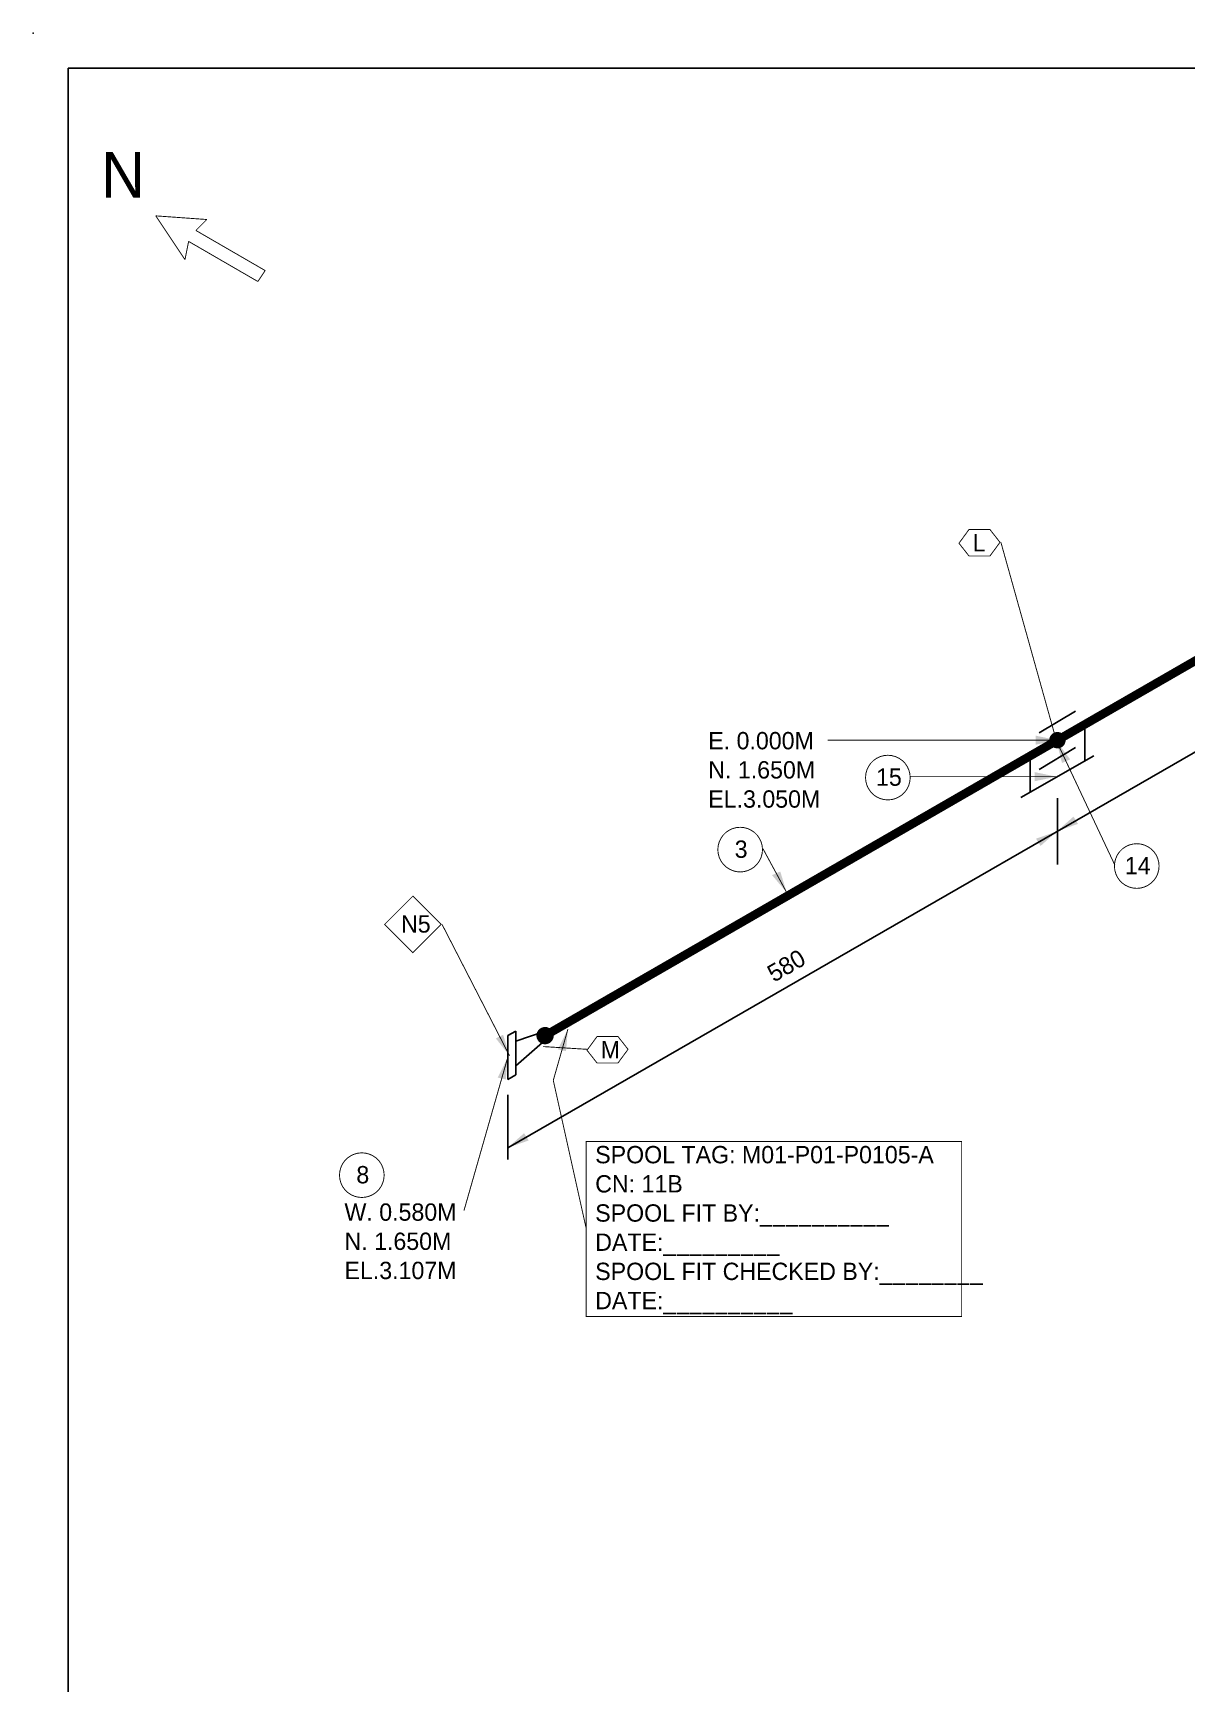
# Model space of a CAD drawing. Extents: x -4 to 431, y -3 to 272.
# Drawn here: x -3.9 to 122.7, y 91 to 272.1 of the extents above; entities that cross this region are included whole.
import ezdxf
from ezdxf.enums import TextEntityAlignment as Align

# ---------------------------------------------------------------- set-up
doc = ezdxf.new("R2010")
doc.units = 0
doc.header["$LTSCALE"] = 10
doc.layers.get('0').update_dxf_attribs({"lineweight": 0})
for name, color, linetype in [('DIMENSION', 2, 'Continuous'), ('PIPE', 7, 'Continuous'), ('TEXT2', 40, 'Continuous'), ('Title Block', 255, 'Continuous'), ('TITLE BLOCK-TEXT', 12, 'Continuous'), ('WELDS', 7, 'Continuous')]:
    doc.layers.add(name, color=color, linetype=linetype)
doc.styles.add('framdcn', font='', dxfattribs={"height": 2.5})
doc.styles.add('Scovan Standard', font='', dxfattribs={"height": 2.5})
doc.styles.get("Standard").update_dxf_attribs({"font": ''})
doc.styles.get('framdcn').set_extended_font_data('Franklin Gothic Medium Cond')
doc.styles.get('Scovan Standard').set_extended_font_data('Franklin Gothic Medium Cond')
doc.styles.get('Standard').set_extended_font_data('Franklin Gothic Medium Cond')

# ---------------------------------------------------------------- blocks, each defined once
blk = doc.blocks.new('block23')
at = {"layer": 'TEXT2'}
blk.add_hatch(color=256, dxfattribs=at).paths.add_polyline_path([(0, 0), (-2.4, -0.5), (-2.4, 0.5)])
at = {"layer": 'TEXT2', "linetype": 'ByBlock', "const_width": 0.1, "flags": 128}
blk.add_lwpolyline([(-25.2, 0), (0, 0)], dxfattribs=at)
blk = doc.blocks.new('block24')
at = {"layer": 'TEXT2', "style": 'framdcn'}
for s, p in [('E. 0.000M', (0, 0)), ('N. 1.650M', (0, -3.2)), ('EL.3.050M', (0, -6.4))]:
    blk.add_text(s, height=1.9, dxfattribs=at).set_placement(p)
blk = doc.blocks.new('block25')
at = {"layer": 'TEXT2'}
blk.add_hatch(color=256, dxfattribs=at).paths.add_polyline_path([(0, 0), (1.5, -2), (0.6, -2.4)])
at = {"layer": 'TEXT2', "linetype": 'ByBlock', "const_width": 0.1, "flags": 128}
blk.add_lwpolyline([(6.4, -13.6), (0, 0)], dxfattribs=at)
blk = doc.blocks.new('block26')
at = {"layer": 'TEXT2'}
blk.add_hatch(color=256, dxfattribs=at).paths.add_polyline_path([(0, 0), (-2.4, -0.5), (-2.4, 0.5)])
at = {"layer": 'TEXT2', "linetype": 'ByBlock', "const_width": 0.1, "flags": 128}
blk.add_lwpolyline([(-16, 0), (0, 0)], dxfattribs=at)
blk = doc.blocks.new('block27')
at = {"layer": 'TEXT2'}
blk.add_hatch(color=256, dxfattribs=at).paths.add_polyline_path([(0, 0), (-1.6, 1.9), (-0.7, 2.3)])
at = {"layer": 'TEXT2', "linetype": 'ByBlock', "const_width": 0.1, "flags": 128}
blk.add_lwpolyline([(-2.6, 4.8), (0, 0)], dxfattribs=at)
blk = doc.blocks.new('block28')
at = {"layer": 'TEXT2'}
blk.add_hatch(color=256, dxfattribs=at).paths.add_polyline_path([(0, 0), (-0.2, -2.4), (-1.1, -2.2)])
at = {"layer": 'TEXT2', "linetype": 'ByBlock', "const_width": 0.1, "flags": 128}
blk.add_lwpolyline([(-4.8, -16.8), (0, 0)], dxfattribs=at)
blk = doc.blocks.new('block29')
at = {"layer": 'TEXT2', "style": 'framdcn'}
for s, p in [('W. 0.580M', (0, 0)), ('N. 1.650M', (0, -3.2)), ('EL.3.107M', (0, -6.4))]:
    blk.add_text(s, height=1.9, dxfattribs=at).set_placement(p)
blk = doc.blocks.new('block48')
at = {"layer": 'PIPE', "linetype": 'ByBlock', "const_width": 0.95, "flags": 128}
for points in [[(-47.9, -27.6), (0, 0)], [(-104.1, -60), (-47.9, -27.6)]]:
    blk.add_lwpolyline(points, dxfattribs=at)
at = {"flags": 1}
for tag in ['Tag', 'UCI', 'Pipe Ref', 'Description', 'Key']:
    blk.add_attdef(tag, (0, 0), '', height=1, dxfattribs=at)
blk = doc.blocks.new('block49')
at = {"layer": 'PIPE', "linetype": 'ByBlock', "flags": 128}
for points in [[(4, 2.4), (0, 0)], [(4, -1.6), (0, -4)]]:
    blk.add_lwpolyline(points, dxfattribs=at)
at = {"flags": 1}
for tag in ['Tag', 'UCI', 'Pipe Ref', 'Description', 'Key']:
    blk.add_attdef(tag, (0, 0), '', height=1, dxfattribs=at)
blk = doc.blocks.new('block50')
at = {"layer": 'PIPE', "linetype": 'ByBlock', "flags": 128}
for points in [[(-1, 3.5), (-1, -0.5)], [(-8, -4.6), (0, 0)], [(-7, 0), (-7, -4)]]:
    blk.add_lwpolyline(points, dxfattribs=at)
at = {"flags": 1}
for tag in ['Tag', 'UCI', 'Pipe Ref', 'Description', 'Key']:
    blk.add_attdef(tag, (0, 0), '', height=1, dxfattribs=at)
blk = doc.blocks.new('block51')
at = {"layer": 'PIPE', "linetype": 'ByBlock', "flags": 128}
for points in [[(-0.9, 1.9), (0, 2.4)], [(-0.9, -2.9), (-0.9, 1.9)], [(0, 2.4), (0, 0)], [(3.2, 2.4), (0, 1.3)], [(3.2, 1.4), (3.2, 2.4)], [(0, -1.4), (3.2, 1.4)], [(0, 0), (0, -2.4)], [(0, -2.4), (-0.9, -2.9)]]:
    blk.add_lwpolyline(points, dxfattribs=at)
at = {"flags": 1}
for tag in ['Tag', 'UCI', 'Pipe Ref', 'Description', 'Key']:
    blk.add_attdef(tag, (0, 0), '', height=1, dxfattribs=at)
blk = doc.blocks.new('block63')
at = {"layer": 'WELDS'}
h = blk.add_hatch(color=256, dxfattribs=at)
edge = h.paths.add_edge_path(flags=0)
edge.add_arc((0, 0), 0.9, 0, 360)
at = {"flags": 1}
for tag in ['Tag', 'UCI', 'Pipe Ref', 'Description', 'Key']:
    blk.add_attdef(tag, (0, 0), '', height=1, dxfattribs=at)
blk = doc.blocks.new('block64')
at = {"layer": 'WELDS'}
h = blk.add_hatch(color=256, dxfattribs=at)
edge = h.paths.add_edge_path(flags=0)
edge.add_arc((0, 0), 0.95, 0, 360)
at = {"flags": 1}
for tag in ['Tag', 'UCI', 'Pipe Ref', 'Description', 'Key']:
    blk.add_attdef(tag, (0, 0), '', height=1, dxfattribs=at)
blk = doc.blocks.new('block71')
at = {"layer": 'TEXT2'}
blk.add_hatch(color=256, dxfattribs=at).paths.add_polyline_path([(0, 0), (-1.5, 1.9), (-0.7, 2.3)])
at = {"layer": 'TEXT2', "linetype": 'ByBlock', "const_width": 0.1, "flags": 128}
blk.add_lwpolyline([(-10.6, 17.5), (-7.5, 14.4), (-10.6, 11.3), (-13.7, 14.4), (-10.6, 17.5)], close=True, dxfattribs=at)
blk.add_lwpolyline([(-7.4, 14.4), (0, 0)], dxfattribs=at)
at = {"flags": 1}
for tag in ['Pipe Ref', 'Description']:
    blk.add_attdef(tag, (0, 0), '', height=1, dxfattribs=at)
at = {"layer": 'TEXT2', "style": 'framdcn'}
blk.add_text('N5', height=1.9, dxfattribs=at).set_placement((-11.9, 13.5))
blk = doc.blocks.new('PADX-TBD')
blk.add_point((-7.73, 544.1))
at = {"layer": 'Title Block', "color": 255}
for p, q in [((0, 536.37), (843.77, 536.37)), ((0, 0), (0, 536.37))]:
    blk.add_line(p, q, dxfattribs=at)
at = {"layer": 'TITLE BLOCK-TEXT', "color": 12, "style": 'Scovan Standard', "flags": 8}
for tag, p in [('REF_5', (25, 38.42)), ('REV_5', (352.84, 38.42)), ('PROJECT5', (504.32, 38.42)), ('DATE5', (525.83, 38.42)), ('BY5', (542.96, 38.42)), ('CHK5', (555.71, 38.42)), ('PE5', (568.45, 38.42)), ('REF_4', (25, 31.19)), ('REV_4', (352.84, 31.19)), ('PROJECT4', (504.32, 31.19)), ('DATE4', (525.83, 31.19)), ('BY4', (542.96, 31.19)), ('CHK4', (555.71, 31.19)), ('PE4', (568.45, 31.19)), ('REF_3', (25, 23.97)), ('REV_3', (352.84, 23.97)), ('PROJECT3', (504.32, 23.97)), ('DATE3', (525.83, 23.97)), ('BY3', (542.96, 23.97)), ('CHK3', (555.71, 23.97)), ('PE3', (568.45, 23.97)), ('REF_2', (25, 16.74)), ('REV_2', (352.84, 16.74)), ('PROJECT2', (504.32, 16.74)), ('DATE2', (525.83, 16.74)), ('BY2', (542.96, 16.74)), ('CHK2', (555.71, 16.74)), ('PE2', (568.45, 16.74)), ('REF_1', (25, 9.51)), ('REV_1', (352.84, 9.51)), ('PROJECT1', (504.32, 9.51)), ('DATE1', (525.83, 9.51)), ('BY1', (542.96, 9.51)), ('CHK1', (555.71, 9.51)), ('PE1', (568.45, 9.51))]:
    blk.add_attdef(tag, text='', height=2.5, dxfattribs=at).set_placement(p, align=Align.MIDDLE_CENTER)
for tag, height, p in [('REF_5_DESC', 2.5, (52.27, 38.42)), ('REV_5_DESC', 2.5, (363.04, 38.42)), ('REF_4_DESC', 2.5, (52.27, 31.19)), ('REV_4_DESC', 2.5, (363.04, 31.19)), ('REF_3_DESC', 2.5, (52.27, 23.97)), ('REV_3_DESC', 2.5, (363.04, 23.97)), ('REF_2_DESC', 2.5, (52.27, 16.74)), ('REV_2_DESC', 2.5, (363.04, 16.74)), ('REF_1_DESC', 2.5, (52.27, 9.51)), ('REV_1_DESC', 2.5, (363.04, 9.51)), ('PATH', 2, (13, -2.9)), ('USER_PLOTTED', 2, (309, -2.9)), ('PLOT_DATE', 2, (348, -2.9))]:
    blk.add_attdef(tag, text='', height=height, dxfattribs=at).set_placement(p, align=Align.MIDDLE_LEFT)
at = {"layer": 'TITLE BLOCK-TEXT', "color": 12, "style": 'Scovan Standard'}
for tag, p in [('TITLE1', (747.45, 37.28)), ('LSD', (747.45, 31.28)), ('TITLE2', (747.45, 25.28)), ('TITLE3', (747.45, 19.28)), ('CLIENTDRAWINGNO', (686.57, 5.99)), ('RN', (838.5, 5.99))]:
    blk.add_attdef(tag, text='', height=4, dxfattribs=at).set_placement(p, align=Align.MIDDLE_CENTER)
at = {"layer": 'TITLE BLOCK-TEXT', "color": 210, "style": 'Scovan Standard', "flags": 8}
blk.add_attdef('DWGNO', text='', height=4, dxfattribs=at).set_placement((777.51, 5.99), align=Align.MIDDLE_CENTER)

msp = doc.modelspace()

# ---------------------------------------------------------------- hatches: boundary and pattern name
at = {"layer": 'DIMENSION'}
for points in [[(108.46, 184.52), (110.26, 186.12), (110.76, 185.32)], [(108.45, 184.5), (106.65, 182.9), (106.15, 183.7)], [(48.2, 149.8), (50, 151.4), (50.5, 150.6)]]:
    msp.add_hatch(color=256, dxfattribs=at).paths.add_polyline_path(points)
at = {"layer": 'TEXT2'}
msp.add_hatch(color=256, dxfattribs=at).paths.add_polyline_path([(54.8, 162.8), (54.6, 160.4), (53.7, 160.6)])

# ---------------------------------------------------------------- linework, layer by layer
at = {"layer": 'DIMENSION', "linetype": 'ByBlock', "flags": 128}
for points in [[(156.4, 212.1), (48.2, 149.8)], [(108.5, 180.86), (108.5, 188.15)], [(48.2, 155.6), (48.2, 148.5)]]:
    msp.add_lwpolyline(points, dxfattribs=at)
at = {"layer": 'TEXT2', "linetype": 'ByBlock', "const_width": 0.1, "flags": 128}
for points in [[(12.8, 247.2), (9.6, 252)], [(9.6, 252), (15.2, 251.6)], [(15.2, 251.6), (14, 250.4)], [(14, 250.4), (21.6, 246)], [(13.2, 249.2), (12.8, 247.2)], [(20.8, 244.8), (13.2, 249.2)], [(21.6, 246), (20.8, 244.8)], [(102.3, 216.2), (108.4, 194.4)], [(54.8, 162.8), (53.2, 157.2)], [(56.9, 160.6), (52.1, 160.9)], [(53.2, 157.2), (56.8, 141)]]:
    msp.add_lwpolyline(points, dxfattribs=at)
at = {"layer": 'TEXT2', "color": 20, "linetype": 'ByBlock', "const_width": 0.1, "flags": 128}
for points in [[(98.8, 214.7), (97.7, 216.1), (98.8, 217.6), (101.1, 217.6), (102.2, 216.2), (101.1, 214.7)], [(58, 159.1), (56.9, 160.5), (58, 162), (60.3, 162), (61.4, 160.6), (60.3, 159.1)]]:
    msp.add_lwpolyline(points, close=True, dxfattribs=at)
at = {"layer": 'TEXT2', "linetype": 'ByBlock', "const_width": 0.1, "flags": 128}
for points in [[(92.31, 189.97), (92.2, 189.56), (92.02, 189.18), (91.78, 188.83), (91.47, 188.52), (91.12, 188.28), (90.74, 188.1), (90.33, 187.99), (89.9, 187.95), (89.47, 187.99), (89.06, 188.1), (88.67, 188.28), (88.33, 188.52), (88.02, 188.83), (87.78, 189.18), (87.6, 189.56), (87.49, 189.97), (87.45, 190.4), (87.49, 190.83), (87.6, 191.24), (87.78, 191.62), (88.02, 191.97), (88.33, 192.28), (88.67, 192.52), (89.06, 192.7), (89.47, 192.81), (89.9, 192.85), (90.33, 192.81), (90.74, 192.7), (91.12, 192.52), (91.47, 192.28), (91.78, 191.97), (92.02, 191.62), (92.2, 191.24), (92.31, 190.83), (92.35, 190.4)], [(76.11, 182.07), (76, 181.66), (75.82, 181.28), (75.58, 180.93), (75.27, 180.62), (74.92, 180.38), (74.54, 180.2), (74.13, 180.09), (73.7, 180.05), (73.27, 180.09), (72.86, 180.2), (72.48, 180.38), (72.13, 180.62), (71.82, 180.93), (71.58, 181.28), (71.4, 181.66), (71.29, 182.07), (71.25, 182.5), (71.29, 182.93), (71.4, 183.34), (71.58, 183.72), (71.82, 184.07), (72.13, 184.38), (72.48, 184.62), (72.86, 184.8), (73.27, 184.91), (73.7, 184.95), (74.13, 184.91), (74.54, 184.8), (74.92, 184.62), (75.27, 184.38), (75.58, 184.07), (75.82, 183.72), (76, 183.34), (76.11, 182.93), (76.15, 182.5)], [(119.61, 180.27), (119.5, 179.86), (119.32, 179.47), (119.08, 179.13), (118.77, 178.82), (118.42, 178.58), (118.04, 178.4), (117.63, 178.29), (117.2, 178.25), (116.77, 178.29), (116.36, 178.4), (115.97, 178.58), (115.63, 178.82), (115.32, 179.13), (115.08, 179.47), (114.9, 179.86), (114.79, 180.27), (114.75, 180.7), (114.79, 181.13), (114.9, 181.54), (115.08, 181.93), (115.32, 182.27), (115.63, 182.58), (115.97, 182.82), (116.36, 183), (116.77, 183.11), (117.2, 183.15), (117.63, 183.11), (118.04, 183), (118.42, 182.82), (118.77, 182.58), (119.08, 182.27), (119.32, 181.93), (119.5, 181.54), (119.61, 181.13), (119.65, 180.7)], [(56.8, 131.3), (56.8, 150.5), (98, 150.5), (98, 131.3)], [(34.61, 146.37), (34.5, 145.96), (34.32, 145.57), (34.08, 145.23), (33.77, 144.92), (33.42, 144.68), (33.04, 144.5), (32.63, 144.39), (32.2, 144.35), (31.77, 144.39), (31.36, 144.5), (30.98, 144.68), (30.63, 144.92), (30.32, 145.23), (30.08, 145.57), (29.9, 145.96), (29.79, 146.37), (29.75, 146.8), (29.79, 147.23), (29.9, 147.64), (30.08, 148.03), (30.32, 148.37), (30.63, 148.68), (30.98, 148.92), (31.36, 149.1), (31.77, 149.21), (32.2, 149.25), (32.63, 149.21), (33.04, 149.1), (33.42, 148.92), (33.77, 148.68), (34.08, 148.37), (34.32, 148.03), (34.5, 147.64), (34.61, 147.23), (34.65, 146.8)]]:
    msp.add_lwpolyline(points, close=True, dxfattribs=at)

# ---------------------------------------------------------------- block references
at = {"xscale": 0.5, "yscale": 0.5, "zscale": 0.5}
msp.add_blockref('PADX-TBD', (0, 0), dxfattribs=at)
at = {"layer": 'PIPE'}
for name, p in [('block48', (156.4, 222.1)), ('block49', (106.5, 195.3)), ('block50', (112.5, 192.8)), ('block51', (49.1, 160.2))]:
    msp.add_blockref(name, p, dxfattribs=at)
at = {"layer": 'TEXT2'}
for name, p in [('block24', (70.2, 193.5)), ('block23', (108.5, 194.5)), ('block25', (108.4, 194.4)), ('block26', (108.4, 190.5)), ('block27', (78.8, 177.8)), ('block71', (48.4, 159.9)), ('block28', (48.2, 159.7)), ('block29', (30.3, 141.8))]:
    msp.add_blockref(name, p, dxfattribs=at)
at = {"layer": 'WELDS'}
for name, p in [('block63', (108.5, 194.5)), ('block64', (52.3, 162.1))]:
    msp.add_blockref(name, p, dxfattribs=at)

# ---------------------------------------------------------------- texts
at = {"layer": 'DIMENSION', "style": 'framdcn'}
msp.add_text('580', height=1.9, rotation=30, dxfattribs=at).set_placement((77.4, 167.9))
at = {"layer": 'TEXT2', "style": 'framdcn'}
for s, height, p in [('N', 5, (3.6, 254)), ('L', 1.9, (99.2, 215.2)), ('15', 1.9, (88.6, 189.5)), ('3', 1.9, (73.1, 181.6)), ('14', 1.9, (115.9, 179.8)), ('M', 1.9, (58.4, 159.6)), ('SPOOL TAG: M01-P01-P0105-A', 1.9, (57.8, 148.1)), ('8', 1.9, (31.6, 145.9)), ('CN: 11B', 1.9, (57.8, 144.9)), ('SPOOL FIT BY:__________', 1.9, (57.8, 141.7)), ('DATE:_________', 1.9, (57.8, 138.5)), ('SPOOL FIT CHECKED BY:________', 1.9, (57.8, 135.3)), ('DATE:__________', 1.9, (57.8, 132.1))]:
    msp.add_text(s, height=height, dxfattribs=at).set_placement(p)

doc.saveas('drawing.dxf')
